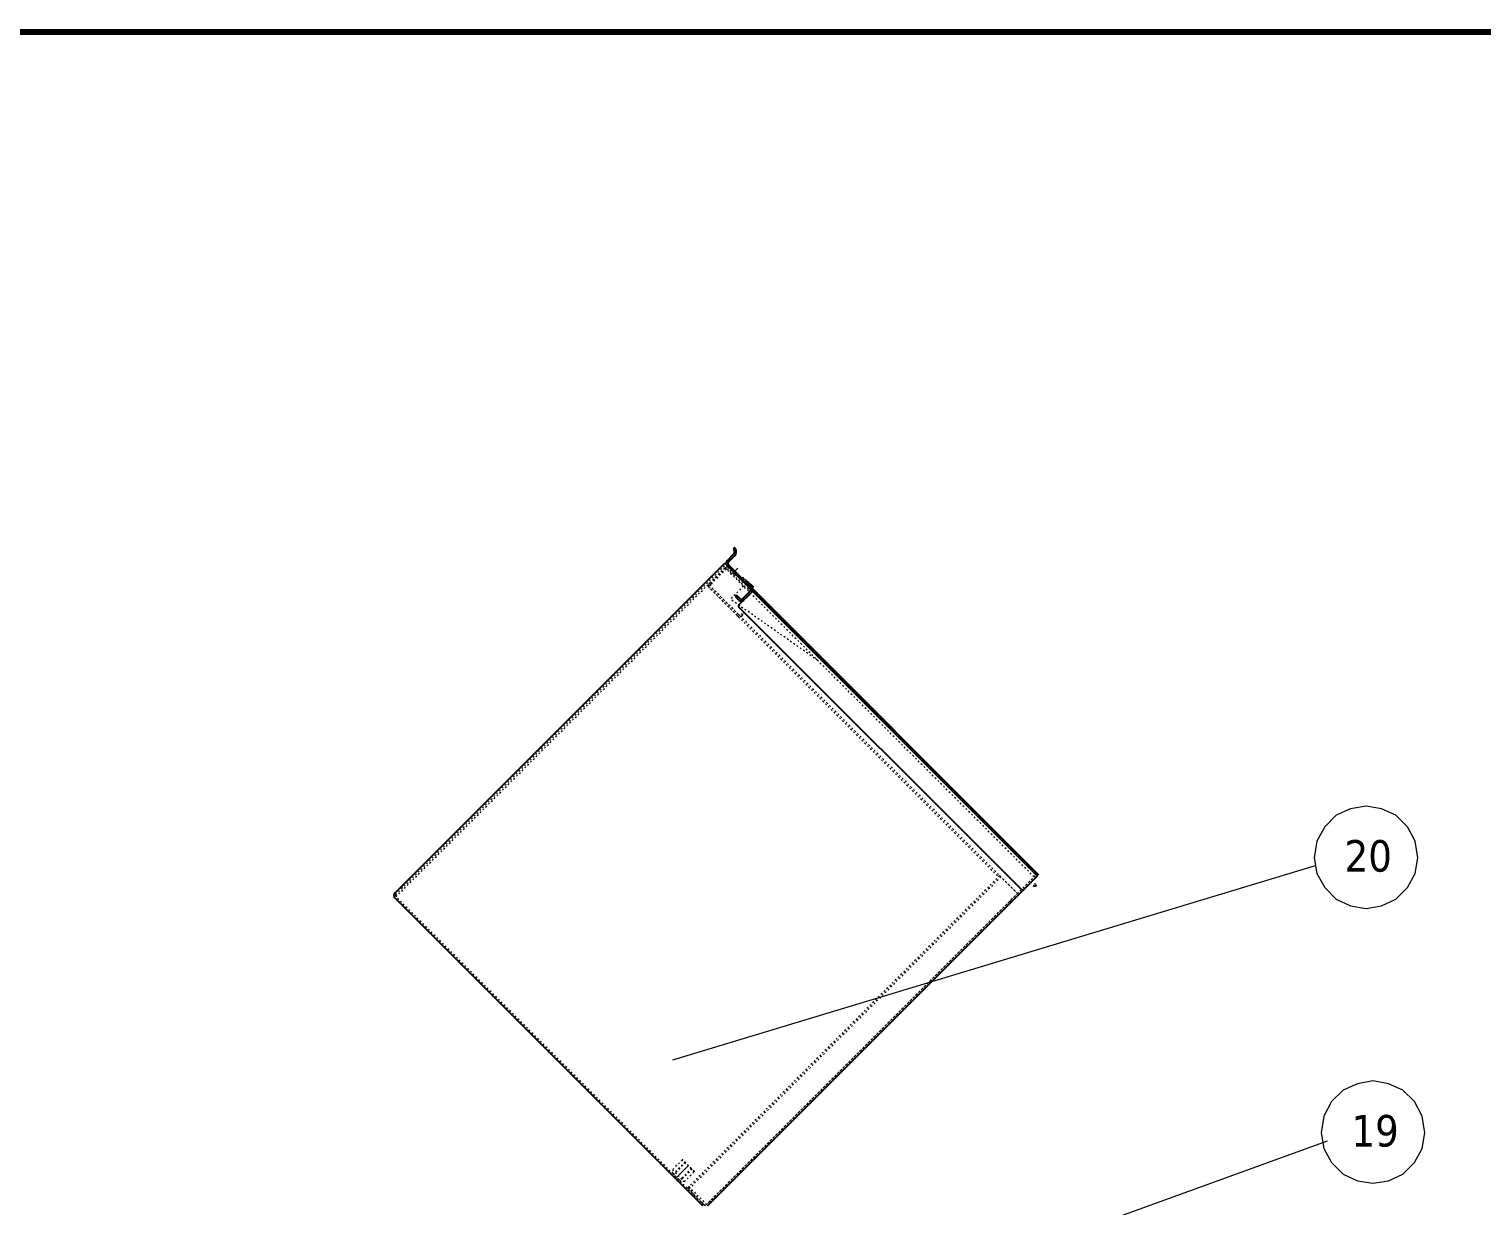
# Model space of a CAD drawing. Header units: millimetres. Extents: x 13152 to 35294, y -6229 to 14001.
# Drawn here: x 29954 to 31686, y 12405 to 13807 of the extents above; entities that cross this region are included whole.
import ezdxf

# ---------------------------------------------------------------- set-up
doc = ezdxf.new("R2010")
doc.units = ezdxf.units.MM
doc.header["$LTSCALE"] = 4
doc.linetypes.add('ACAD_ISO03W100', pattern=[1.18, 0.47, -0.71])
doc.linetypes.add('ACAD_ISO10W100', pattern=[18, 12, -3, 0, -3])
doc.layers.add('1', color=12, linetype='Continuous')
doc.layers.add('标注、文本', color=3, linetype='Continuous', lineweight=25)
doc.layers.add('铁心', color=3, linetype='Continuous', lineweight=0)
doc.styles.add('Tahoma$001', font='tahoma.ttf', dxfattribs={"height": 2.159784})

msp = doc.modelspace()

# ---------------------------------------------------------------- linework, layer by layer
at = {"layer": '1', "color": 0, "lineweight": 40, "const_width": 6.91}
msp.add_lwpolyline([(27518.54, 8356.89), (35096.39, 8356.89), (35096.39, 13803.47), (27518.54, 13803.47), (27518.54, 8356.89)], dxfattribs=at)
at = {"layer": '标注、文本'}
for p, q in [((30785.99, 13173.23), (30793.42, 13180.65)), ((30794.83, 13179.24), (30787.41, 13171.81)), ((30794.06, 13188.37), (30794.06, 13188.37)), ((30390.01, 12777.25), (30783.16, 13170.4)), ((31155.81, 12797.75), (30783.16, 13170.4)), ((30801.55, 13152.01), (30785.99, 13167.57)), ((30787.41, 13168.98), (30802.96, 13153.43)), ((30813.57, 13139.99), (30808.62, 13144.94)), ((30817.81, 13141.41), (30810.03, 13149.19)), ((30814.98, 13141.41), (30810.03, 13146.36)), ((30797.31, 13132.21), (30795.89, 13130.8)), ((30800.13, 13126.56), (30795.89, 13130.8)), ((30801.55, 13127.97), (30797.31, 13132.21)), ((30814.98, 13135.75), (30800.13, 13120.9)), ((30813.57, 13137.16), (30804.38, 13127.97)), ((30812.15, 13141.41), (31154.39, 12799.17)), ((30813.57, 13139.99), (31155.81, 12797.75)), ((30814.98, 13141.41), (31157.22, 12799.17)), ((30800.13, 13118.07), (31136.72, 12781.49)), ((30762.66, 12404.6), (31155.81, 12797.75)), ((30399.2, 12783.61), (30397.79, 12785.03)), ((30757, 12404.6), (30390.01, 12771.59)), ((30746.75, 12445.26), (30746.75, 12445.97)), ((30766.9, 12408.84), (30765.49, 12410.26))]:
    msp.add_line(p, q, dxfattribs=at)
at = {"layer": '标注、文本', "color": 2, "linetype": 'ACAD_ISO03W100', "lineweight": 18}
for p, q in [((30391.07, 12775.48), (30784.58, 13168.98)), ((30391.07, 12775.48), (30781.39, 13165.8)), ((30391.43, 12773), (30782.81, 13164.38)), ((30784.22, 13164.38), (30763.01, 13143.17)), ((30783.51, 13165.09), (30765.13, 13146.71)), ((30784.93, 13163.68), (30766.54, 13145.29)), ((30784.93, 13163.68), (30783.51, 13165.09)), ((31151.92, 12796.69), (30784.22, 13164.38)), ((30811.09, 13138.93), (30785.63, 13164.38)), ((30787.05, 13165.8), (30812.5, 13140.34)), ((30790.58, 13162.26), (30789.17, 13160.85)), ((30792.36, 13164.03), (30790.94, 13162.62)), ((30763.01, 13143.17), (31109.49, 12796.69)), ((30764.42, 13144.59), (31132.12, 12776.89)), ((30805.43, 13143.17), (30789.88, 13127.61)), ((30796.24, 13156.61), (30794.83, 13155.19)), ((30798.01, 13158.38), (30796.6, 13156.96)), ((30798.36, 13107.82), (30765.13, 13141.05)), ((30799.78, 13109.23), (30766.54, 13142.46)), ((30893.82, 13054.78), (30789.88, 13127.61)), ((30812.5, 13140.34), (30811.09, 13138.93)), ((30802.61, 13109.23), (30805.43, 13112.06)), ((30804.02, 13107.82), (30806.85, 13110.64)), ((30806.85, 13110.64), (30805.43, 13112.06)), ((31110.9, 12798.1), (30738.97, 12426.16)), ((31112.32, 12796.69), (30740.38, 12424.75)), ((30761.24, 12406.02), (31154.39, 12799.17)), ((31109.49, 12796.69), (31110.9, 12798.1)), ((31132.12, 12776.89), (31110.9, 12798.1)), ((31110.9, 12798.1), (31132.12, 12776.89)), ((31132.12, 12776.89), (31151.92, 12796.69)), ((30391.07, 12774.06), (30391.78, 12773.35)), ((30758.41, 12406.02), (30391.43, 12773)), ((31132.12, 12776.89), (30761.24, 12406.02)), ((31125.07, 12767.3), (31122.95, 12768.62)), ((30732.61, 12459.4), (30720.94, 12447.74)), ((30735.79, 12456.93), (30721.64, 12442.79)), ((30736.49, 12456.22), (30722.35, 12442.08)), ((30733.31, 12459.4), (30732.61, 12459.4)), ((30746.75, 12445.26), (30732.61, 12459.4)), ((30746.75, 12445.97), (30733.31, 12459.4)), ((30720.94, 12443.49), (30720.94, 12447.74)), ((30720.94, 12447.74), (30735.08, 12433.59)), ((30720.94, 12443.49), (30730.84, 12433.59)), ((30743.57, 12449.15), (30729.42, 12435.01)), ((30744.27, 12448.44), (30730.13, 12434.3)), ((30735.08, 12433.59), (30730.84, 12433.59)), ((30735.08, 12433.59), (30746.75, 12445.26)), ((30738.97, 12426.16), (30759.7, 12405.43)), ((30740.38, 12427.58), (30761.59, 12406.37))]:
    msp.add_line(p, q, dxfattribs=at)
at = {"layer": '标注、文本', "color": 1, "linetype": 'ACAD_ISO10W100', "lineweight": 18}
for p, q in [((30795.02, 13161.04), (30791.32, 13157.34)), ((30798.65, 13164.67), (30791.72, 13157.74)), ((30740.03, 12452.68), (30725.89, 12438.54))]:
    msp.add_line(p, q, dxfattribs=at)
at = {"layer": '标注、文本'}
for centre, radius, start, end in [((30789.88, 13184.19), 5, 315, 35.40593), ((30794.77, 13187.66), 1, 135, 215.40593), ((30794.77, 13187.66), 1, 35.40593, 135), ((30789.88, 13184.19), 7, 315, 35.40593), ((30788.82, 13170.4), 4, 135, 225), ((30788.82, 13170.4), 2, 135, 225), ((30804.38, 13154.84), 4, 225, 315), ((30804.38, 13154.84), 2, 225, 315), ((30811.45, 13147.77), 4, 135, 225), ((30811.45, 13147.77), 2, 135, 225), ((30802.96, 13129.39), 4, 225, 315), ((30802.96, 13129.39), 2, 225, 315), ((30812.15, 13138.58), 2, 315, 45), ((30812.15, 13138.58), 4, 315, 45), ((30801.55, 13119.49), 2, 135, 225), ((31138.13, 12782.9), 2, 225, 315), ((31152.75, 12789.5), 3.5, 238, 315), ((31152.75, 12789.5), 1, 238, 315), ((30392.84, 12774.42), 4, 135, 225)]:
    msp.add_arc(centre, radius, start, end, dxfattribs=at)
at = {"layer": '标注、文本', "color": 2, "linetype": 'ACAD_ISO03W100', "lineweight": 18}
for centre, radius, start, end in [((30784.22, 13162.97), 4, 45, 135), ((30784.22, 13162.97), 2, 45, 135), ((30767.96, 13143.88), 4, 135, 225), ((30767.96, 13143.88), 2, 135, 225), ((30801.19, 13110.64), 2, 225, 315), ((30801.19, 13110.64), 4, 225, 315), ((30391.78, 12774.77), 1, 135, 225), ((30392.84, 12774.42), 2, 135, 225), ((30759.83, 12407.43), 2, 225, 315)]:
    msp.add_arc(centre, radius, start, end, dxfattribs=at)
at = {"layer": '铁心', "lineweight": 13}
for points in [[(31609.37, 12819.4), (31606.06, 12839.28), (31597.02, 12856.44), (31583.17, 12870.3), (31566, 12877.83), (31547.63, 12881.14), (31528.95, 12877.83), (31512.09, 12870.3), (31498.23, 12856.44), (31488.9, 12839.28), (31485.88, 12819.4), (31488.9, 12800.72), (31498.23, 12783.86), (31512.09, 12770), (31528.95, 12762.17), (31547.63, 12759.16), (31566, 12762.17), (31583.17, 12770), (31597.02, 12783.86), (31606.06, 12800.72)], [(31617.55, 12491.8), (31614.24, 12511.68), (31605.2, 12528.85), (31591.35, 12542.7), (31574.18, 12550.23), (31555.81, 12553.55), (31537.14, 12550.23), (31520.27, 12542.7), (31506.41, 12528.85), (31497.08, 12511.68), (31494.07, 12491.8), (31497.08, 12473.13), (31506.41, 12456.26), (31520.27, 12442.41), (31537.14, 12434.58), (31555.81, 12431.56), (31574.18, 12434.58), (31591.35, 12442.41), (31605.2, 12456.26), (31614.24, 12473.13)]]:
    msp.add_lwpolyline(points, close=True, dxfattribs=at)
for points in [[(30721.35, 12578.84), (31487.39, 12810.06), (31487.39, 12810.06)], [(30555.53, 12138.97), (31501.75, 12482.18), (31501.75, 12482.18)]]:
    msp.add_lwpolyline(points, dxfattribs=at)

# ---------------------------------------------------------------- texts
at = {"layer": '铁心', "lineweight": 13, "style": 'Tahoma$001'}
for s, p in [('20', (31521.95, 12802.98)), ('19', (31530.13, 12475.38))]:
    msp.add_text(s, height=37.589, dxfattribs=at).set_placement(p)

doc.saveas('drawing.dxf')
